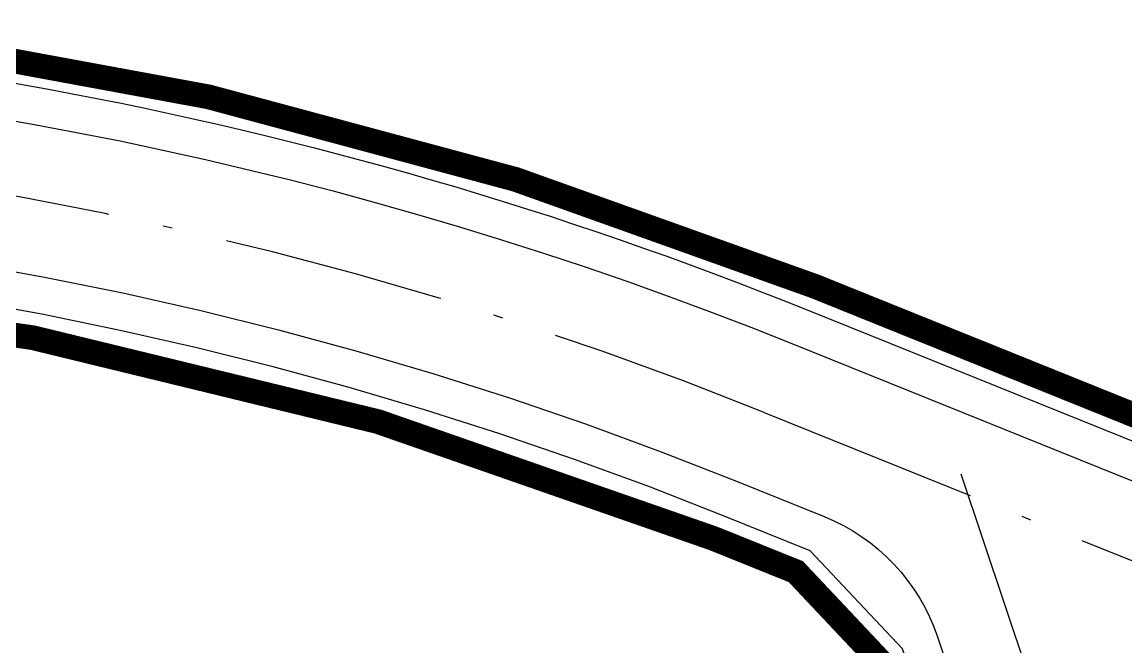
# Model space of a CAD drawing. Header units: metres. Extents: x 568006 to 1139366, y 2064802 to 4131555.
# Drawn here: x 568390.39 to 568435.08, y 2066173.7 to 2066198.99 of the extents above; entities that cross this region are included whole.
import ezdxf
from ezdxf.enums import TextEntityAlignment as Align
from ezdxf.xclip import XClip

# ---------------------------------------------------------------- set-up
doc = ezdxf.new("R2010")
doc.units = ezdxf.units.M
doc.header["$XCLIPFRAME"] = 0
doc.linetypes.add('ACAD_ISO10W100', pattern=[18.5, 12, -3, 0.5, -3])
doc.layers.add('boDnv', color=54, linetype='CONTINUOUS', lineweight=25)
doc.layers.add('hung-demlonha', color=7, linetype='CONTINUOUS', lineweight=15)
for name, color, linetype in [('datTruog', 134, 'CONTINUOUS'), ('ddc', 32, 'CONTINUOUS'), ('ghi_chu', 7, 'CONTINUOUS'), ('LogDg', 7, 'CONTINUOUS'), ('TimDg', 222, 'CONTINUOUS'), ('ViaHeS', 32, 'CONTINUOUS')]:
    doc.layers.add(name, color=color, linetype=linetype)
doc.styles.add('QH1', font='arialbd.ttf', dxfattribs={"width": 0.8})
doc.styles.add('rms', font='romans.shx', dxfattribs={"width": 0.7, "bigfont": 'vns.shx'})
doc.linetypes.add('ADL', pattern='A,0.125,-0.15,["++",rms,S=0.5,R=0,X=0,Y=-0.2245],-1.35,1.125', length=2.75)

# ---------------------------------------------------------------- blocks, each defined once
blk = doc.blocks.new('tmbc_khub')
at = {"layer": 'boDnv', "color": 10, "linetype": 'ADL', "ltscale": 0.25, "const_width": 1}
for points in [[(-356.765, 244.627, -0.100906), (-293.893, 233.049), (-276.759, 226.142, 0.069669), (-257.653, 221.382), (-254.693, 225.054), (-274.525, 294.917, 0.395422), (-276.87, 296.326), (-333.755, 284.081, 0.018157), (-337.731, 283.073), (-366.21, 274.741, 0.426286), (-367.543, 272.182), (-358.698, 245.987, 0.326995)], [(-291.229, 217.854), (-294.664, 221.5), (-298.006, 222.847, 0.170573), (-396.692, 227.326), (-399.479, 221.805), (-379.489, 162.24), (-283.388, 194.491)]]:
    blk.add_lwpolyline(points, format="xyb", close=True, dxfattribs=at)
at = {"layer": 'datTruog', "linetype": 'ByBlock'}
blk.add_lwpolyline([(-290.35, 218.38), (-294.087, 222.346), (-297.632, 223.775, 0.171311), (-397.392, 228.159), (-400.56, 221.883), (-380.119, 160.974), (-282.122, 193.861)], format="xyb", close=True, dxfattribs=at)
at = {"layer": 'ddc'}
blk.add_lwpolyline([(-356.746, 243.627, -0.100906), (-294.267, 232.122), (-277.133, 225.214, 0.071574), (-257.215, 220.333), (-253.59, 224.829), (-273.563, 295.19, 0.395422), (-277.08, 297.303), (-333.965, 285.059, 0.018157), (-338.012, 284.033), (-366.491, 275.701, 0.426286), (-368.491, 271.862), (-359.645, 245.667, 0.326995), (-356.746, 243.627)], format="xyb", dxfattribs=at)
at = {"layer": 'LogDg'}
for points in [[(-525.939, 380.883), (-629.265, 370.235, 0.338571), (-636.34, 363.569), (-639.445, 344.602, 0.128574), (-633.684, 283.148), (-628.768, 269.649, 0.039408), (-620.799, 252.179), (-607.956, 229.043), (-561.787, 160.747, 0.39217), (-551.194, 158.279), (-505.08, 184.596, -0.007183), (-501.118, 186.783), (-429.258, 225.1), (-405.679, 233.34, -0.181821), (-294.828, 230.731), (-277.694, 223.823, 0.083755), (-253.811, 218.579, 0.513132), (-247.745, 226.211), (-303.035, 420.985, 0.412228), (-315.321, 427.893), (-397.718, 405.105, -0.020567), (-438.245, 395.672), (-483.464, 387.091, -0.021218), (-525.939, 380.883, 0.021218)], [(-293.522, 223.735, -0.219363), (-288.93, 218.861), (-283.722, 203.345, 0.414214), (-273.593, 198.306), (-250.712, 205.985, -0.428104), (-240.47, 200.585), (-238.147, 192.399, -0.400458), (-243.297, 182.63), (-368.061, 140.76, -0.414214), (-378.19, 145.799), (-403.233, 220.422, -0.420828), (-398.674, 229.333, -0.172814), (-297.071, 225.166), (-293.522, 223.735)]]:
    blk.add_lwpolyline(points, format="xyb", dxfattribs=at)
at = {"layer": 'TimDg', "linetype": 'ACAD_ISO10W100', "ltscale": 0.75}
blk.add_lwpolyline([(-558.827, 150.469), (-503.593, 181.991, -0.007183), (-499.707, 184.135), (-428.05, 222.344), (-404.689, 230.507, -0.181821), (-295.95, 227.948), (-278.816, 221.041, 0.134331), (-238.712, 216.36)], format="xyb", dxfattribs=at)
blk.add_lwpolyline([(-287.982, 225.466), (-280.242, 202.403), (-238.706, 216.342)], dxfattribs=at)
at = {"layer": 'ViaHeS'}
blk.add_lwpolyline([(-356.746, 243.627, -0.100906), (-294.267, 232.122), (-277.133, 225.214, 0.071574), (-257.215, 220.333), (-253.59, 224.829), (-273.563, 295.19, 0.395422), (-277.08, 297.303), (-333.965, 285.059, 0.018157), (-338.012, 284.033), (-366.491, 275.701, 0.426286), (-368.491, 271.862), (-359.645, 245.667, 0.326995), (-356.746, 243.627)], format="xyb", dxfattribs=at)
blk.add_lwpolyline([(-243.943, 190.846), (-247.226, 202.411), (-250.889, 204.343), (-282.122, 193.861), (-290.35, 218.38), (-294.087, 222.346), (-297.632, 223.775, 0.171311), (-397.392, 228.159), (-400.56, 221.883), (-375.346, 146.753), (-369.015, 143.604), (-247.318, 184.445)], format="xyb", close=True, dxfattribs=at)
at = {"layer": 'hung-demlonha', "color": 7, "ltscale": 5, "style": 'QH1', "width": 0.65}
for tag, p in [('BT04', (-109.598, 191.643)), ('BT06', (-305.798, 171.199)), ('BT05', (-282.572, 137.244))]:
    blk.add_attdef(tag, text='', height=3.96, rotation=0, dxfattribs=at).set_placement(p, align=Align.CENTER)

msp = doc.modelspace()

# ---------------------------------------------------------------- block references
at = {"layer": 'ghi_chu'}
ref = msp.add_blockref('tmbc_khub', (568716.382, 2065955.242), dxfattribs=at)
XClip(ref).set_block_clipping_path([(-391.9901366149, 0), (0, 477.830198009)])

doc.saveas('drawing.dxf')
